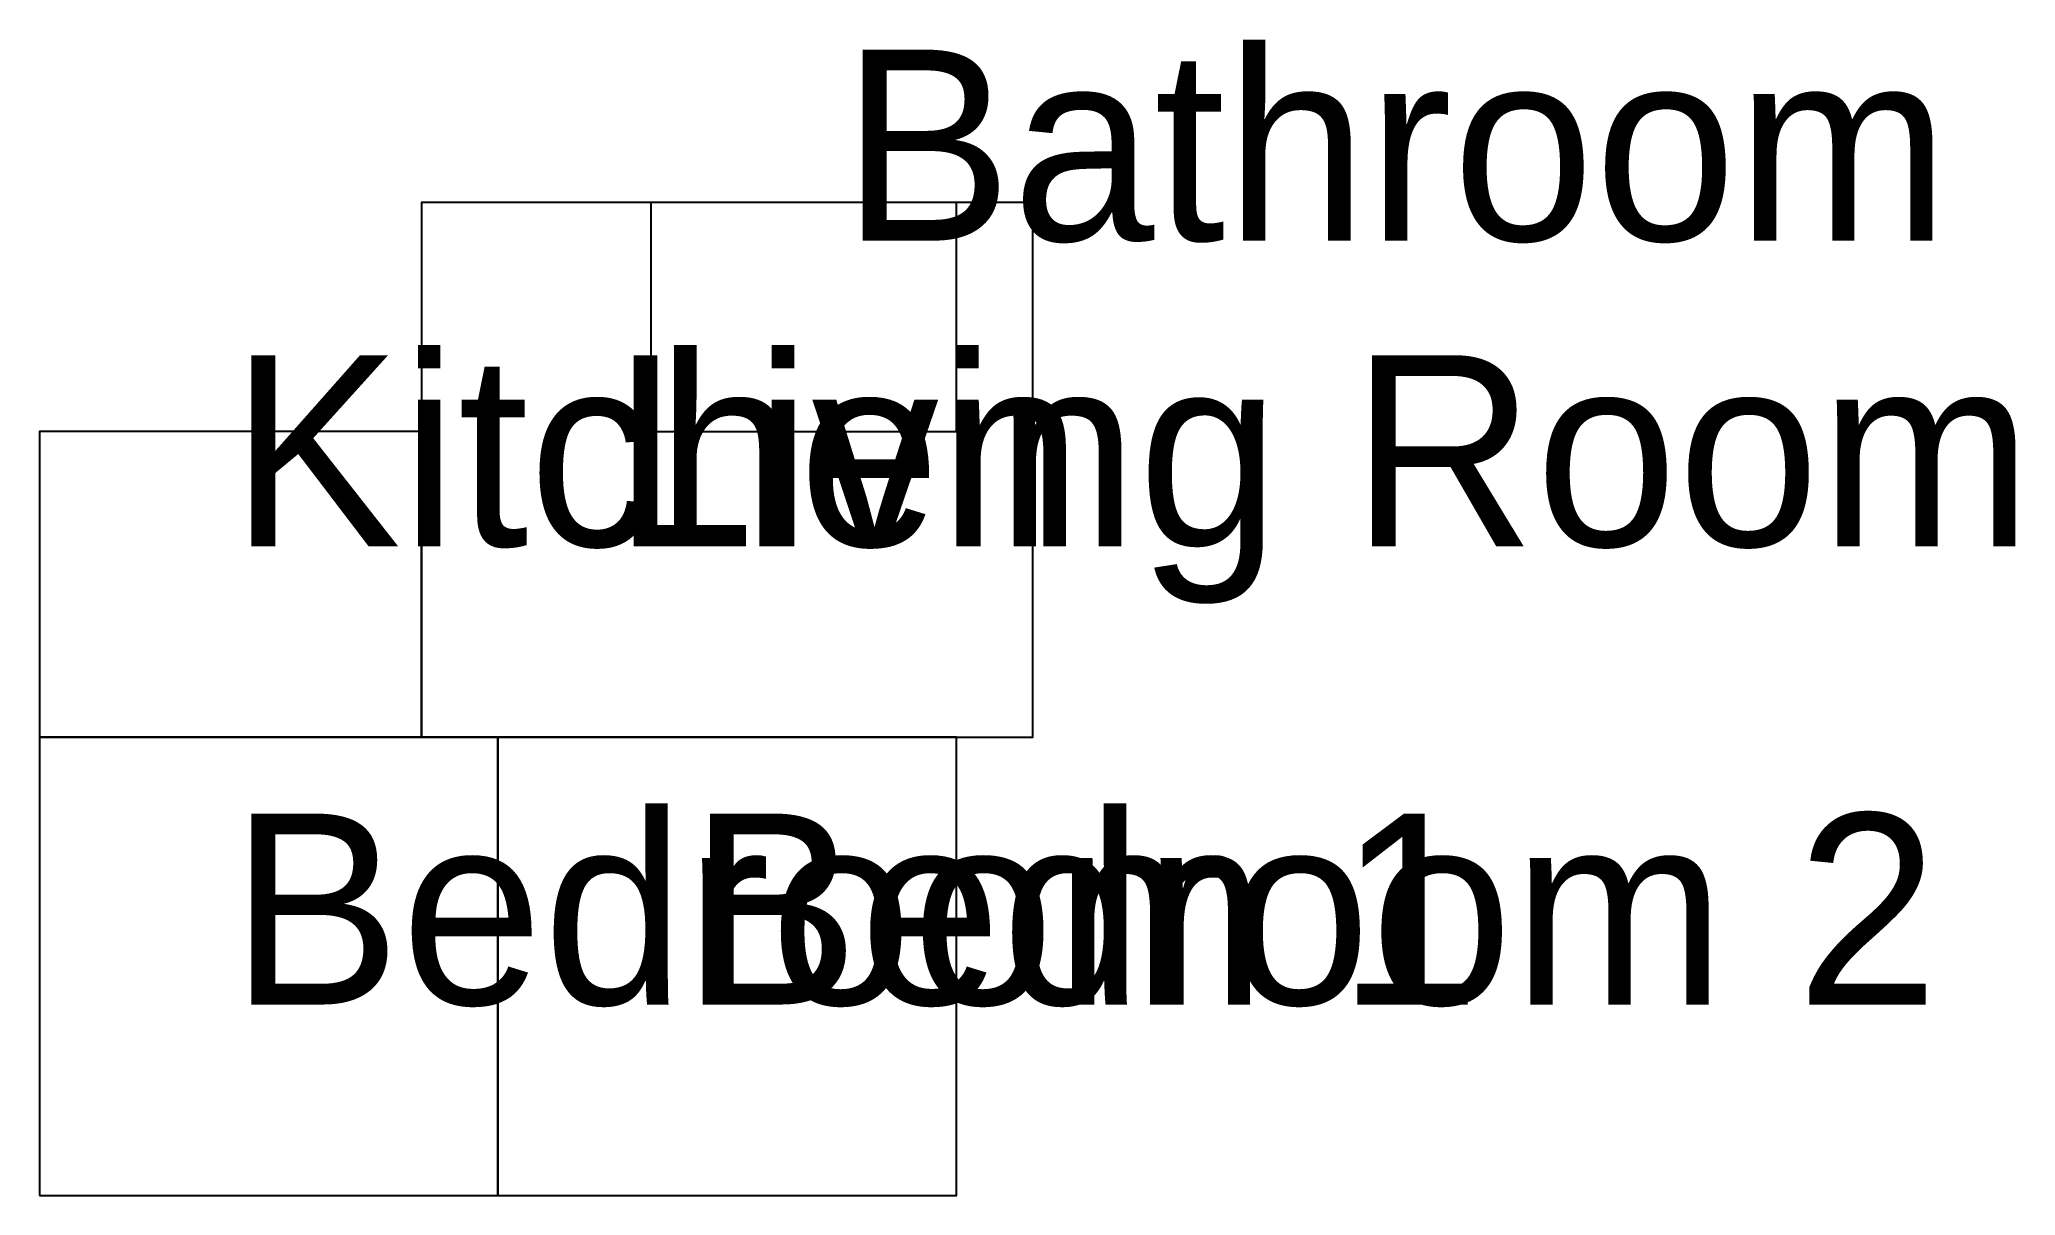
# Model space of a CAD drawing. Header units: metres. Extents: x 0 to 51.7, y 0 to 30.3.
import ezdxf

# ---------------------------------------------------------------- set-up
doc = ezdxf.new("R2010")
doc.units = ezdxf.units.M

msp = doc.modelspace()

# ---------------------------------------------------------------- linework, layer by layer
for points in [[(10, 12), (26, 12), (26, 26), (10, 26), (10, 12)], [(16, 20), (24, 20), (24, 26), (16, 26), (16, 20)], [(0, 12), (10, 12), (10, 20), (0, 20), (0, 12)], [(0, 0), (12, 0), (12, 12), (0, 12), (0, 0)], [(12, 0), (24, 0), (24, 12), (12, 12), (12, 0)]]:
    msp.add_lwpolyline(points, close=True)

# ---------------------------------------------------------------- texts
for s, p in [('Bathroom', (21, 25)), ('Kitchen', (5, 17)), ('Living Room', (15, 17)), ('Bedroom 1', (5, 5)), ('Bedroom 2', (17, 5))]:
    msp.add_text(s, height=5).set_placement(p)

doc.saveas('drawing.dxf')
